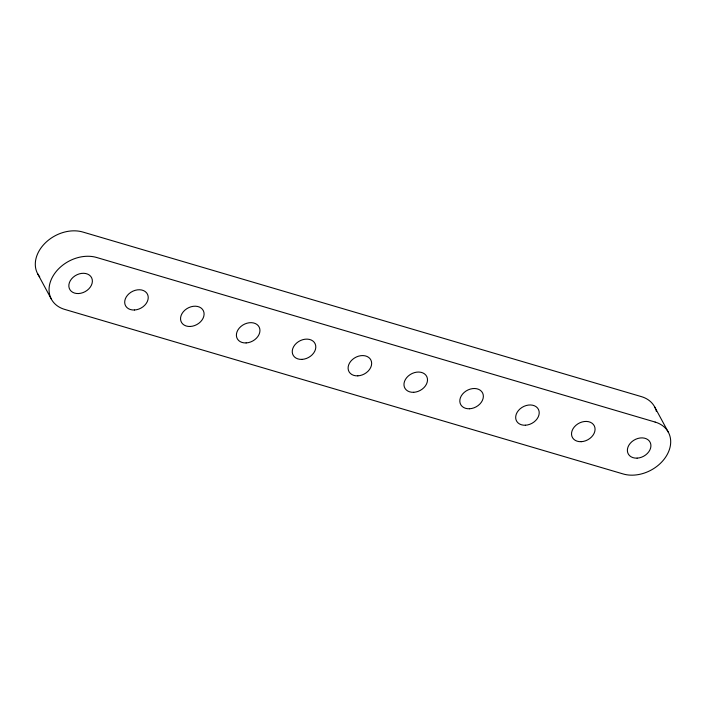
<?xml version="1.0" encoding="UTF-8"?>
<svg xmlns="http://www.w3.org/2000/svg" width="706" height="706" viewBox="0 0 706 706"><rect width="100%" height="100%" fill="white"/><g stroke="black" fill="none" stroke-linecap="round" stroke-linejoin="round"><path stroke-width="1.06" d="M654.7 406.983L668.45 432.416M37.55 273.584L51.3 299.017M39.739 276.867A33.191 25.125 -28.4 0 1 44.478 243.764A33.191 25.125 -28.4 0 1 82.831 232.036L641.383 396.622A33.191 25.125 -28.4 0 1 655.936 409.895M656.165 410.654A33.191 25.125 -28.4 0 1 656.368 411.421M655.133 422.064L96.59 257.469A33.191 25.125 -28.4 0 0 53.4 275.411A33.191 25.125 -28.4 0 0 64.617 309.378L623.169 473.964A33.191 25.125 -28.4 0 0 666.349 456.032A33.191 25.125 -28.4 0 0 655.133 422.064M78.551 293.546A12.39 9.381 -28.4 0 0 91.674 277.864A12.39 9.381 -28.4 0 0 71.588 278.861A12.39 9.381 -28.4 0 0 78.551 293.546M134.405 310.005A12.39 9.381 -28.4 0 0 147.528 294.323A12.39 9.381 -28.4 0 0 127.442 295.32A12.39 9.381 -28.4 0 0 134.405 310.005M190.258 326.472A12.39 9.381 -28.4 0 0 203.39 310.781A12.39 9.381 -28.4 0 0 183.295 311.778A12.39 9.381 -28.4 0 0 190.258 326.472M246.112 342.931A12.39 9.381 -28.4 0 0 259.243 327.24A12.39 9.381 -28.4 0 0 239.149 328.237A12.39 9.381 -28.4 0 0 246.112 342.931M301.974 359.389A12.39 9.381 -28.4 0 0 315.097 343.698A12.39 9.381 -28.4 0 0 295.002 344.696A12.39 9.381 -28.4 0 0 301.974 359.389M357.827 375.848A12.39 9.381 -28.4 0 0 370.95 360.157A12.39 9.381 -28.4 0 0 350.856 361.154A12.39 9.381 -28.4 0 0 357.827 375.848M413.681 392.307A12.39 9.381 -28.4 0 0 426.803 376.616A12.39 9.381 -28.4 0 0 406.718 377.613A12.39 9.381 -28.4 0 0 413.681 392.307M469.534 408.765A12.39 9.381 -28.4 0 0 482.657 393.083A12.39 9.381 -28.4 0 0 462.571 394.072A12.39 9.381 -28.4 0 0 469.534 408.765M525.388 425.224A12.39 9.381 -28.4 0 0 538.51 409.542A12.39 9.381 -28.4 0 0 518.425 410.53A12.39 9.381 -28.4 0 0 525.388 425.224M581.241 441.682A12.39 9.381 -28.4 0 0 594.364 426A12.39 9.381 -28.4 0 0 574.278 426.989A12.39 9.381 -28.4 0 0 581.241 441.682M637.094 458.141A12.39 9.381 -28.4 0 0 650.217 442.459A12.39 9.381 -28.4 0 0 630.131 443.447A12.39 9.381 -28.4 0 0 637.094 458.141"/></g></svg>
